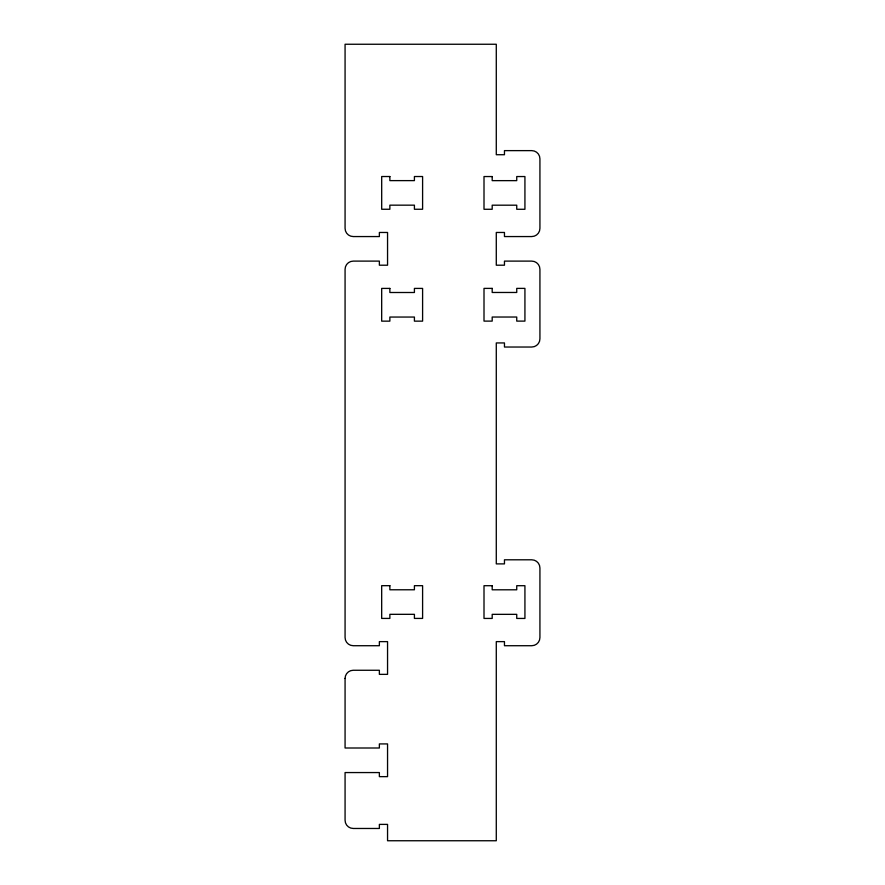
<?xml version="1.0" encoding="UTF-8"?>
<svg xmlns="http://www.w3.org/2000/svg" width="885" height="885" viewBox="0 0 885 885"><rect width="100%" height="100%" fill="white"/><g stroke="black" fill="none" stroke-linecap="round" stroke-linejoin="round"><path stroke-width="1.33" d="M345.073 678.452L345.073 748.002L379.366 748.002L379.366 743.92L387.553 743.92L387.553 776.643L379.366 776.643L379.366 772.561L345.073 772.561L345.073 820.295A8.186 8.186 0 0 0 353.259 828.471L379.366 828.471L379.366 824.389L387.553 824.389L387.553 840.75L496.286 840.75L496.286 641.625L504.461 641.625L504.461 645.718L531.741 645.718A8.186 8.186 0 0 0 539.927 637.532L539.927 567.971A8.186 8.186 0 0 0 531.741 559.796L504.461 559.796L504.461 563.889L496.286 563.889L496.286 342.938L504.461 342.938L504.461 347.031L531.741 347.031A8.186 8.186 0 0 0 539.927 338.844L539.927 269.294A8.186 8.186 0 0 0 531.741 261.108L504.461 261.108L504.461 265.201L496.286 265.201L496.286 232.467L504.461 232.467L504.461 236.56L531.741 236.56A8.186 8.186 0 0 0 539.927 228.374L539.927 158.813A8.186 8.186 0 0 0 531.741 150.627L504.461 150.627L504.461 154.72L496.286 154.72L496.286 44.25L345.073 44.25L345.073 228.374A8.186 8.186 0 0 0 353.259 236.56L379.366 236.56L379.366 232.467L387.553 232.467L387.553 265.201L379.366 265.201L379.366 261.108L353.259 261.108A8.186 8.186 0 0 0 345.073 269.283L345.073 637.532A8.186 8.186 0 0 0 353.259 645.718L379.366 645.718L379.366 641.625L387.553 641.625L387.553 674.359L379.366 674.359L379.366 670.266L353.17 670.266A8.186 8.186 0 0 0 345.073 678.452M389.865 176.524L381.689 176.524L381.689 209.258L389.865 209.258L389.865 205.165L414.412 205.165L414.412 209.258L422.599 209.258L422.599 176.524L414.412 176.524L414.412 180.617L389.865 180.617L389.865 176.524M492.193 176.546L484.006 176.546L484.006 209.28L492.193 209.28L492.193 205.187L516.74 205.187L516.74 209.28L524.927 209.28L524.927 176.546L516.74 176.546L516.74 180.64L492.193 180.64L492.193 176.546M389.865 288.41L381.678 288.41L381.678 321.144L389.865 321.144L389.865 317.051L414.412 317.051L414.412 321.144L422.599 321.144L422.599 288.41L414.412 288.41L414.412 292.504L389.865 292.504L389.865 288.41M492.193 288.388L484.006 288.388L484.006 321.111L492.193 321.111L492.193 317.029L516.74 317.029L516.74 321.111L524.927 321.111L524.927 288.388L516.74 288.388L516.74 292.47L492.193 292.47L492.193 288.388M389.865 585.682L381.678 585.682L381.678 618.416L389.865 618.416L389.865 614.323L414.412 614.323L414.412 618.416L422.599 618.416L422.599 585.682L414.412 585.682L414.412 589.775L389.865 589.775L389.865 585.682M492.193 585.704L484.006 585.704L484.006 618.438L492.193 618.438L492.193 614.345L516.74 614.345L516.74 618.438L524.927 618.438L524.927 585.704L516.74 585.704L516.74 589.797L492.193 589.797L492.193 585.704"/></g></svg>
